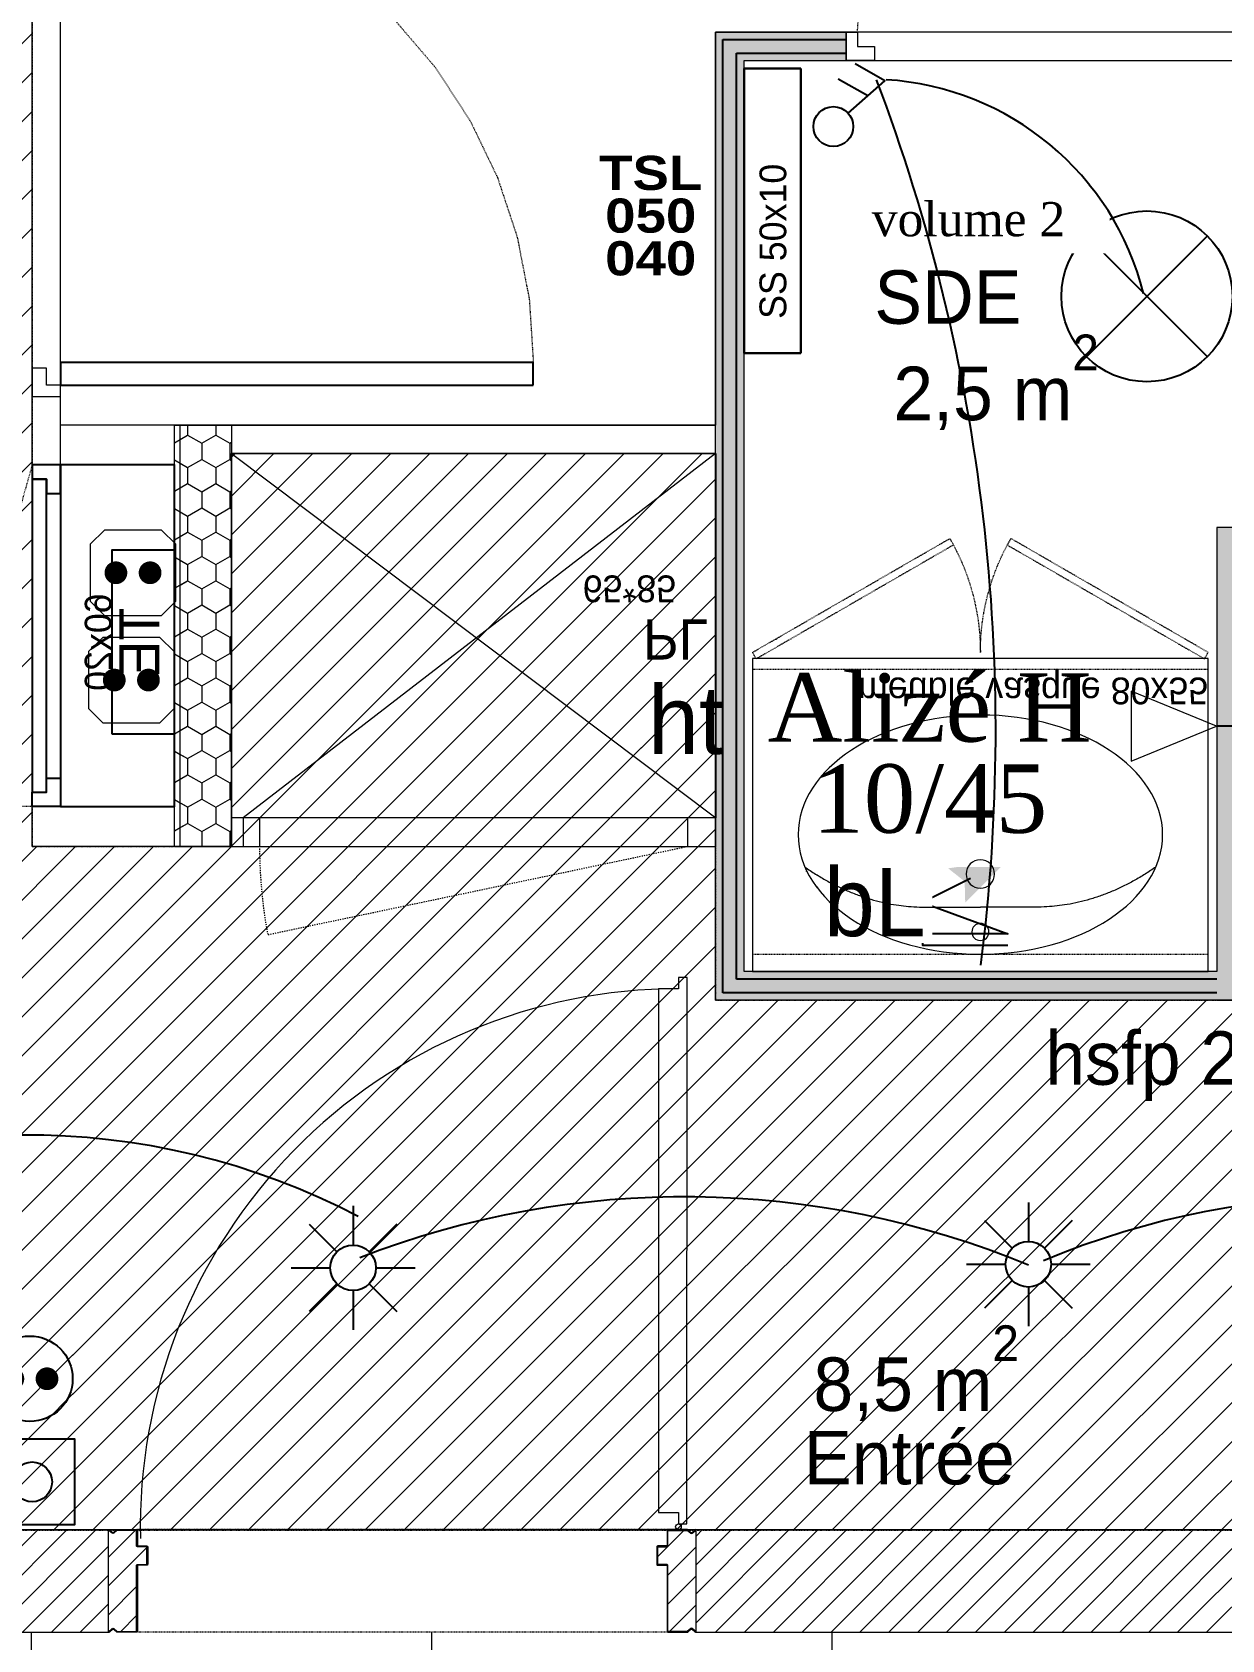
# Model space of a CAD drawing. Header units: centimetres. Extents: x 1724 to 19617, y -6503 to 8072.
# Drawn here: x 6576.3 to 6785.2, y 4278.1 to 4560.5 of the extents above; entities that cross this region are included whole.
import ezdxf

# ---------------------------------------------------------------- set-up
doc = ezdxf.new("R2010")
doc.units = ezdxf.units.CM
for name, pattern in [('Style de ligne -13', [0.147638, 0.098425, -0.049213]), ('Style de ligne -18', [0.164042, 0.054681, -0.109361]), ('Style de ligne -5', [0.20828, 0.069425, -0.138855]), ('VW-01', [0.41656, 0.20828, -0.20828])]:
    doc.linetypes.add(name, pattern=pattern)
for name, color, linetype in [('B aménagement intérieur', 252, 'Continuous'), ('B BATI-équipement-sanitaires', 252, 'Continuous'), ('B Faux plafonds_Hatch', 252, 'Continuous'), ('B Général', 252, 'Continuous'), ('C ANNOTATIONS-prestations', 252, 'Continuous'), ('C ANNOTATIONS-texte', 252, 'Continuous'), ('C ANNOTATIONS-texte surfaces', 252, 'Continuous'), ('D SURFACES-shab', 252, 'Continuous'), ('F REMPLISSAGE-TE', 252, 'Continuous'), ('F REMPLISSAGE-vert clair', 252, 'Continuous'), ('F REMPLISSAGE-vert foncé', 252, 'Continuous'), ('prlm-CHAUFF-CONV', 20, 'Continuous'), ('prlm-ELEC-CFO', 1, 'Continuous'), ('prlm-MOD', 64, 'Continuous'), ('prlm-VMC', 93, 'Continuous')]:
    doc.layers.add(name, color=color, linetype=linetype)
for name, color, linetype, lineweight in [('B GÈnÈral', 7, 'Continuous', 5), ('C ANNOTATIONS-prestations-1', 7, 'Continuous', 5), ('F REMPLISSAGE-TE-1', 7, 'Continuous', 5), ('F REMPLISSAGE-vert clair-1', 7, 'Continuous', 5), ('F REMPLISSAGE-vert foncÈ', 7, 'Continuous', 5)]:
    doc.layers.add(name, color=color, linetype=linetype, lineweight=lineweight)
doc.styles.add('Eurostile', font='Eurosti.TTF')
doc.styles.add('prlm-chauff-rad', font='ariblk.ttf', dxfattribs={"height": 12})
doc.styles.add('prlm-elec-cfo', font='comic.ttf', dxfattribs={"height": 12})
doc.styles.add('prlm-vmc', font='pala.ttf', dxfattribs={"height": 14})
pattern_1 = [(45, (0.0456, -2.938), (2.4253472, -2.6458333), [])]
pattern_2 = [(-90, (-81.019, 107.5736), (2.4602994, -4.2613636), [2.840909, -5.681818]), (30, (-81.019, 107.5736), (2.4602994, 4.2613636), [2.840909, -5.681818]), (-30, (-76.0983, 104.7327), (4.9205988, -9e-09), [2.840909, -5.681818])]
pattern_3 = [(45, (6641.2988, 4288.451), (2.42535, -2.64583), [])]

# ---------------------------------------------------------------- blocks, each defined once
blk = doc.blocks.new('xi.be')
at = {"layer": 'prlm-VMC', "color": 0, "linetype": 'ByBlock', "lineweight": 5, "flags": 128}
blk.add_lwpolyline([(-6.17, -15), (6.17, -15), (0, 0)], close=True, dxfattribs=at)
at = {"layer": 'prlm-VMC', "color": 0, "linetype": 'ByBlock', "lineweight": 5}
blk.add_solid([(0, -1), (5.17, -14), (-5.17, -14), (0, -1)], dxfattribs=at)
blk = doc.blocks.new('xi.BL')
at = {"color": 0, "lineweight": 5}
blk.add_wipeout([(-7.5, -7.5), (7.5, -7.5), (7.5, 7.5), (-7.5, 7.5)], dxfattribs=at).dxf.layer = 'prlm-ELEC-CFO'
at = {"layer": 'prlm-ELEC-CFO', "lineweight": 5}
blk.add_hatch(color=0, dxfattribs=at).paths.add_polyline_path([(-3, 6), (-0.1, 3.7), (0, 0), (7.5, 7.5)])
at = {"layer": 'prlm-ELEC-CFO', "color": 0}
blk.add_lwpolyline([(0.95, 4.23), (-7.5, 0), (7.5, -5.5), (-7.5, -5.5), (-7.5, -7.5), (7.5, -7.5)], dxfattribs=at)
blk = doc.blocks.new('xi.PTCE')
at = {"layer": 'prlm-ELEC-CFO', "color": 0}
for points in [[(-10.61, 10.61), (10.61, -10.61)], [(10.61, 10.61), (-10.61, -10.61)]]:
    blk.add_lwpolyline(points, dxfattribs=at)
at = {"layer": 'prlm-ELEC-CFO', "color": 0, "linetype": 'ByBlock'}
blk.add_circle((0, 0), 15, dxfattribs=at)
blk = doc.blocks.new('xi.DA')
at = {"layer": 'prlm-ELEC-CFO', "color": 0}
for points in [[(0.61, -1.67), (7.04, 4.05), (1.81, 7.01)], [(4.05, 1.39), (-1.17, 4.34)]]:
    blk.add_lwpolyline(points, dxfattribs=at)
blk.add_circle((-2, -4), 3.5, dxfattribs=at)
blk = doc.blocks.new('xi.PCHT')
at = {"color": 0, "lineweight": 5}
blk.add_wipeout([(-7.5, -7.5), (7.5, -7.5), (7.5, 7.5), (-7.5, 7.5)], dxfattribs=at).dxf.layer = 'prlm-ELEC-CFO'
at = {"layer": 'prlm-ELEC-CFO', "color": 0, "linetype": 'ByBlock', "lineweight": 5, "const_width": 2}
for points in [[(-4, 0, 1), (-2, 0, 1)], [(2, 0, 1), (4, 0, 1)]]:
    blk.add_lwpolyline(points, format="xyb", close=True, dxfattribs=at)
at = {"layer": 'prlm-ELEC-CFO', "color": 0, "linetype": 'ByBlock', "lineweight": -2}
blk.add_circle((0, 0), 7.5, dxfattribs=at)
blk = doc.blocks.new('xi.SPOT')
at = {"color": 0, "lineweight": 5}
blk.add_wipeout([(-4, 0), (-2.83, -2.83), (0, -4), (2.83, -2.83), (4, 0), (2.83, 2.83), (0, 4), (-2.83, 2.83)], dxfattribs=at).dxf.layer = 'prlm-ELEC-CFO'
at = {"layer": 'prlm-ELEC-CFO', "color": 0, "linetype": 'ByBlock', "lineweight": -2, "flags": 128}
for points in [[(0, 10.88), (0, 4)], [(-7.69, 7.69), (-2.83, 2.83)], [(7.69, 7.69), (2.83, 2.83)], [(-10.88, 0), (-4, 0)], [(4, 0), (10.88, 0)], [(-2.83, -2.83), (-7.69, -7.69)], [(0, -4), (0, -10.88)], [(2.83, -2.83), (7.69, -7.69)]]:
    blk.add_lwpolyline(points, dxfattribs=at)
at = {"layer": 'prlm-ELEC-CFO', "color": 0, "linetype": 'ByBlock', "lineweight": -2}
blk.add_circle((0, 0), 4, dxfattribs=at)
blk = doc.blocks.new('xi.BP')
at = {"layer": 'prlm-ELEC-CFO', "color": 0, "flags": 128}
blk.add_lwpolyline([(-7.5, -7.5), (7.5, -7.5), (7.5, 7.5), (-7.5, 7.5)], close=True, dxfattribs=at)
at = {"layer": 'prlm-ELEC-CFO', "color": 0}
blk.add_circle((0, 0), 3.5, dxfattribs=at)
blk = doc.blocks.new('xi.PC')
at = {"color": 0, "lineweight": 5}
blk.add_wipeout([(-7.5, -7.5), (7.5, -7.5), (7.5, 7.5), (-7.5, 7.5)], dxfattribs=at).dxf.layer = 'prlm-ELEC-CFO'
at = {"layer": 'prlm-ELEC-CFO', "color": 0, "linetype": 'ByBlock', "lineweight": 5, "const_width": 2}
for points in [[(-4, 0, 1), (-2, 0, 1)], [(2, 0, 1), (4, 0, 1)]]:
    blk.add_lwpolyline(points, format="xyb", close=True, dxfattribs=at)
at = {"layer": 'prlm-ELEC-CFO', "color": 0, "linetype": 'ByBlock', "lineweight": -2}
blk.add_circle((0, 0), 7.5, dxfattribs=at)
blk = doc.blocks.new('xi.PCGTL')
at = {"layer": 'prlm-ELEC-CFO', "color": 0, "lineweight": 0}
blk.add_lwpolyline([(-7.5, -5), (-5, -7.5), (5, -7.5), (7.5, -5), (7.5, 5), (5, 7.5), (-5, 7.5), (-7.5, 5)], close=True, dxfattribs=at)
at = {"layer": 'prlm-ELEC-CFO', "color": 0, "linetype": 'ByBlock', "lineweight": 5, "const_width": 2}
for points in [[(-4, 0, 1), (-2, 0, 1)], [(2, 0, 1), (4, 0, 1)]]:
    blk.add_lwpolyline(points, format="xyb", close=True, dxfattribs=at)
blk = doc.blocks.new('Groupe-47-1')
at = {"layer": 'B Général', "color": 7, "linetype": 'VW-01', "lineweight": 5}
blk.add_line((-295.3, 181.26), (-221.65, 165.77), dxfattribs=at)
at = {"layer": 'B Général', "color": 7, "linetype": 'Continuous', "lineweight": 5}
for p, q in [((-301.73, 96.77), (-216.65, 160.77)), ((-216.72, 96.77), (-299.65, 160.77))]:
    blk.add_line(p, q, dxfattribs=at)
at = {"layer": 'B Général', "color": 7, "linetype": 'Continuous', "lineweight": 5, "flags": 128}
for points in [[(-301.73, 160.77), (-301.73, 165.77), (-296.73, 165.77), (-296.73, 160.77)], [(-221.65, 160.77), (-221.65, 165.77), (-216.65, 165.77), (-216.65, 160.77)], [(-301.73, 160.77), (-301.73, 96.77), (-216.65, 96.77), (-216.65, 160.77)]]:
    blk.add_lwpolyline(points, close=True, dxfattribs=at)
at = {"layer": 'B Général', "color": 252, "linetype": 'Continuous', "lineweight": 5, "true_color": 0x888888, "flags": 128}
blk.add_lwpolyline([(-299.65, 160.77), (-299.65, 165.77), (-216.65, 165.77), (-216.65, 160.77)], close=True, dxfattribs=at)
at = {"layer": 'B Général', "color": 7, "linetype": 'VW-01', "lineweight": 5}
blk.add_arc((-211.73, 165.77), 85, 169.5013, 180, dxfattribs=at)
at = {"layer": 'B Général', "color": 7, "insert": (-229.5, 132.96), "char_height": 7.049, "attachment_point": 1, "line_spacing_factor": 0.895453, "style": 'Eurostile'}
blk.add_mtext('PL', dxfattribs=at)
at = {"layer": 'C ANNOTATIONS-prestations', "insert": (-240.06, 120.5), "char_height": 4.699, "attachment_point": 4, "line_spacing_factor": 0.895453, "style": 'Eurostile'}
blk.add_mtext('65*85', dxfattribs=at)
blk = doc.blocks.new('Groupe-40-1')
at = {"layer": 'B Général', "flags": 128}
for points in [[(-31.46, -5.77), (-31.46, -0.77), (-28.96, -0.77), (-28.96, -3.27), (-26.46, -3.27), (-26.46, -5.77)], [(26.04, -0.77), (26.04, -3.27), (-28.96, -3.27), (-28.96, -0.77)], [(28.54, -5.77), (28.54, -0.77), (26.04, -0.77), (26.04, -3.27), (23.54, -3.27), (23.54, -5.77)]]:
    blk.add_lwpolyline(points, close=True, dxfattribs=at)
blk = doc.blocks.new('TE')
at = {"layer": 'B Général', "color": 7, "linetype": 'Style de ligne -5', "lineweight": 5}
blk.add_line((-31.46, -0.77), (26.39, 15.56), dxfattribs=at)
at = {"layer": 'B Général', "flags": 128}
blk.add_lwpolyline([(28.54, -5.77), (28.54, -25.77), (-31.46, -25.77), (-31.46, -5.77)], close=True, dxfattribs=at)
at = {"layer": 'B Général', "color": 7, "flags": 128}
blk.add_lwpolyline([(15.79, -14.77), (15.79, -25.77), (-16.46, -25.77), (-16.46, -14.77)], close=True, dxfattribs=at)
at = {"layer": 'B Général', "color": 7, "linetype": 'Style de ligne -5', "lineweight": 5}
blk.add_arc((-34.54, -0.77), 63.08, 359.9968, 14.9984, dxfattribs=at)
at = {"layer": 'B Général', "color": 7}
blk.add_blockref('Groupe-40-1', (0, 0), dxfattribs=at)
at = {"layer": 'B Général', "insert": (-0.34, -16.08), "char_height": 7.049, "width": 32.25, "attachment_point": 2, "line_spacing_factor": 0.895453, "style": 'Eurostile'}
blk.add_mtext('TE ', dxfattribs=at)
at = {"layer": 'C ANNOTATIONS-prestations', "insert": (-0.34, -14.77), "char_height": 4.699, "width": 32.25, "attachment_point": 8, "line_spacing_factor": 0.895453, "style": 'Eurostile'}
blk.add_mtext('60x20', dxfattribs=at)
blk = doc.blocks.new('Groupe-41-1')
at = {"layer": 'B Général', "color": 7, "linetype": 'Continuous', "lineweight": 5}
for centre, major_axis, ratio in [((0, -24.07), (32, 0), 0.65625), ((0, -6.97), (1.5, 0), 1), ((0, -17.15), (2.5, 0), 1)]:
    blk.add_ellipse(centre, major_axis=major_axis, ratio=ratio, dxfattribs=at)
for points in [[(-30.82, -18.37), (-20.7, -11.37), (-9.74, -11.32), (-4.71, -11.3), (0, -11.3)], [(30.82, -18.37), (20.7, -11.37), (9.74, -11.32), (4.71, -11.3), (0, -11.3)]]:
    blk.add_open_spline(points, degree=2, knots=[0, 0, 0, 1, 1, 2, 2, 2], dxfattribs=at)
blk.add_open_spline([(-30.45, -17.59), (-30.5, -17.61), (-30.55, -17.64)], degree=2, dxfattribs=at)
blk = doc.blocks.new('meuble vasque 80x60')
at = {"layer": 'B BATI-équipement-sanitaires', "color": 7, "linetype": 'Style de ligne -13', "lineweight": 5, "flags": 128}
for points in [[(-40, -3.07), (40, -3.07), (40, -53.07), (-40, -53.07)], [(-40, -56.07), (-5.36, -76.07), (-4.71, -74.94), (-39.35, -54.94)], [(40, -56.07), (5.36, -76.07), (4.71, -74.94), (39.35, -54.94)]]:
    blk.add_lwpolyline(points, close=True, dxfattribs=at)
at = {"layer": 'B BATI-équipement-sanitaires', "color": 7, "linetype": 'Style de ligne -13', "lineweight": 5}
for centre, start, end in [((-40, -56.07), 330, 0), ((40, -56.07), 180, 210)]:
    blk.add_arc(centre, 40, start, end, dxfattribs=at)
at = {"layer": 'B Général', "lineweight": 5, "flags": 128}
blk.add_lwpolyline([(-40, 0), (40, 0), (40, -55), (-40, -55)], close=True, dxfattribs=at)
at = {"layer": 'B Général', "color": 7}
blk.add_blockref('Groupe-41-1', (0, 0), dxfattribs=at)
at = {"layer": 'C ANNOTATIONS-prestations', "insert": (40, -53.07), "char_height": 4.6991, "width": 80, "attachment_point": 9, "line_spacing_factor": 0.895453, "style": 'Eurostile'}
blk.add_mtext('meuble vasque 80x55', dxfattribs=at)

msp = doc.modelspace()

# ---------------------------------------------------------------- hatches: boundary and pattern name
at = {"layer": 'B GÈnÈral', "linetype": 'Continuous', "lineweight": 5}
h = msp.add_hatch(dxfattribs=at)
h.set_pattern_fill('PSE', angle=-90, style=0, pattern_type=2)
h.set_pattern_definition(pattern_2)
h.paths.add_polyline_path([(6601.308, 4417.451), (6611.308, 4417.451), (6611.308, 4491.452), (6601.308, 4491.452)])
h = msp.add_hatch(dxfattribs=at)
h.set_pattern_fill('50_BETON', style=0, pattern_type=2)
h.set_pattern_definition(pattern_1)
h.paths.add_polyline_path([(5664.672, 4297.451), (5664.672, 4279.451), (6589.699, 4279.451), (6589.699, 4297.451)])
h = msp.add_hatch(dxfattribs=at)
h.set_pattern_fill('50_BETON', style=0, pattern_type=2)
h.set_pattern_definition(pattern_3)
edge = h.paths.add_edge_path()
edge.add_line((6589.699, 4279.5), (6590.363, 4280.078))
edge.add_line((6590.363, 4280.078), (6590.374, 4280.087))
edge.add_arc((6590.505, 4279.936), 0.2, 48.99091, 131.00909, ccw=False)
edge.add_line((6590.636, 4280.087), (6590.646, 4280.078))
edge.add_line((6590.646, 4280.078), (6591.202, 4279.594))
edge.add_line((6591.202, 4279.594), (6591.203, 4279.594))
edge.add_arc((6591.236, 4279.631), 0.05, 228.99091, 270)
edge.add_line((6591.236, 4279.581), (6591.238, 4279.581))
edge.add_line((6591.238, 4279.581), (6594.599, 4279.581))
edge.add_line((6594.599, 4279.581), (6594.605, 4279.581))
edge.add_arc((6594.605, 4279.625), 0.0435, 270, 360)
edge.add_line((6594.649, 4279.625), (6594.649, 4291.147))
edge.add_arc((6594.823, 4291.147), 0.174, 90, 180, ccw=False)
edge.add_line((6594.823, 4291.321), (6594.849, 4291.321))
edge.add_line((6594.849, 4291.321), (6596.399, 4291.321))
edge.add_line((6596.399, 4291.321), (6596.405, 4291.321))
edge.add_arc((6596.405, 4291.364), 0.0435, 270, 360)
edge.add_line((6596.449, 4291.364), (6596.449, 4294.408))
edge.add_arc((6596.405, 4294.408), 0.0435, 0, 90)
edge.add_line((6596.405, 4294.451), (6596.399, 4294.451))
edge.add_line((6596.399, 4294.451), (6594.849, 4294.451))
edge.add_line((6594.849, 4294.451), (6594.823, 4294.451))
edge.add_arc((6594.823, 4294.625), 0.174, 180, 270, ccw=False)
edge.add_line((6594.649, 4294.625), (6594.649, 4297.277))
edge.add_arc((6594.605, 4297.277), 0.0435, 0, 90)
edge.add_line((6594.605, 4297.321), (6594.599, 4297.321))
edge.add_line((6594.599, 4297.321), (6591.238, 4297.321))
edge.add_line((6591.238, 4297.321), (6591.236, 4297.321))
edge.add_arc((6591.236, 4297.271), 0.05, 90, 131.00909)
edge.add_line((6591.203, 4297.308), (6591.202, 4297.308))
edge.add_line((6591.202, 4297.308), (6590.646, 4296.824))
edge.add_line((6590.646, 4296.824), (6590.637, 4296.816))
edge.add_arc((6590.506, 4296.967), 0.2, 233.09668, 311.00909, ccw=False)
edge.add_line((6590.386, 4296.807), (6590.374, 4296.816))
edge.add_line((6590.374, 4296.816), (6589.863, 4297.26))
edge.add_line((6589.863, 4297.26), (6589.863, 4297.26))
edge.add_line((6589.863, 4297.26), (6589.699, 4297.402))
edge.add_line((6589.699, 4297.402), (6589.699, 4279.5))
h = msp.add_hatch(dxfattribs=at)
h.set_pattern_fill('50_BETON', style=0, pattern_type=2)
h.set_pattern_definition(pattern_3)
edge = h.paths.add_edge_path()
edge.add_line((6692.899, 4279.5), (6692.234, 4280.078))
edge.add_line((6692.234, 4280.078), (6692.224, 4280.087))
edge.add_arc((6692.093, 4279.936), 0.2, 48.99091, 131.00909)
edge.add_line((6691.962, 4280.087), (6691.951, 4280.078))
edge.add_line((6691.951, 4280.078), (6691.395, 4279.594))
edge.add_line((6691.395, 4279.594), (6691.395, 4279.594))
edge.add_arc((6691.362, 4279.631), 0.05, 270, 311.00909, ccw=False)
edge.add_line((6691.362, 4279.581), (6691.36, 4279.581))
edge.add_line((6691.36, 4279.581), (6687.999, 4279.581))
edge.add_line((6687.999, 4279.581), (6687.992, 4279.581))
edge.add_arc((6687.992, 4279.625), 0.0435, 180, 270, ccw=False)
edge.add_line((6687.949, 4279.625), (6687.949, 4291.147))
edge.add_arc((6687.775, 4291.147), 0.174, 0, 90)
edge.add_line((6687.775, 4291.321), (6687.749, 4291.321))
edge.add_line((6687.749, 4291.321), (6686.199, 4291.321))
edge.add_line((6686.199, 4291.321), (6686.192, 4291.321))
edge.add_arc((6686.192, 4291.364), 0.0435, 180, 270, ccw=False)
edge.add_line((6686.149, 4291.364), (6686.149, 4294.408))
edge.add_arc((6686.192, 4294.408), 0.0435, 90, 180, ccw=False)
edge.add_line((6686.192, 4294.451), (6686.199, 4294.451))
edge.add_line((6686.199, 4294.451), (6687.749, 4294.451))
edge.add_line((6687.749, 4294.451), (6687.775, 4294.451))
edge.add_arc((6687.775, 4294.625), 0.174, 270, 360)
edge.add_line((6687.949, 4294.625), (6687.949, 4297.277))
edge.add_arc((6687.992, 4297.277), 0.0435, 90, 180, ccw=False)
edge.add_line((6687.992, 4297.321), (6687.999, 4297.321))
edge.add_line((6687.999, 4297.321), (6691.36, 4297.321))
edge.add_line((6691.36, 4297.321), (6691.362, 4297.321))
edge.add_arc((6691.362, 4297.271), 0.05, 48.99091, 90, ccw=False)
edge.add_line((6691.395, 4297.308), (6691.395, 4297.308))
edge.add_line((6691.395, 4297.308), (6691.951, 4296.824))
edge.add_line((6691.951, 4296.824), (6691.961, 4296.816))
edge.add_arc((6692.092, 4296.967), 0.2, 228.99091, 306.90332)
edge.add_line((6692.212, 4296.807), (6692.223, 4296.816))
edge.add_line((6692.223, 4296.816), (6692.735, 4297.26))
edge.add_line((6692.735, 4297.26), (6692.735, 4297.26))
edge.add_line((6692.735, 4297.26), (6692.899, 4297.402))
edge.add_line((6692.899, 4297.402), (6692.899, 4279.5))
h = msp.add_hatch(dxfattribs=at)
h.set_pattern_fill('50_BETON', style=0, pattern_type=2)
h.set_pattern_definition(pattern_1)
h.paths.add_polyline_path([(6692.899, 4297.451), (6692.899, 4279.451), (7614.53, 4279.451), (7614.53, 4297.451)])
at = {"layer": 'F REMPLISSAGE-TE-1', "linetype": 'Continuous', "lineweight": 5}
h = msp.add_hatch(dxfattribs=at)
h.set_pattern_fill('PSE', angle=-90, style=0, pattern_type=2)
h.set_pattern_definition(pattern_2)
h.paths.add_polyline_path([(6602.308, 4417.451), (6601.308, 4417.451), (6601.308, 4491.452), (6602.308, 4491.452)])
h = msp.add_hatch(dxfattribs=at)
h.set_pattern_fill('PSE', angle=-90, style=0, pattern_type=2)
h.set_pattern_definition(pattern_2)
h.paths.add_polyline_path([(6611.308, 4417.451), (6602.308, 4417.451), (6602.308, 4491.452), (6611.308, 4491.452)])

# ---------------------------------------------------------------- linework, layer by layer
at = {"layer": 'B aménagement intérieur', "color": 7, "linetype": 'Style de ligne -13', "lineweight": 5}
for p, q in [((6576.313, 4607.449), (6576.313, 4417.451)), ((6611.308, 4417.451), (6611.307, 4486.452)), ((6611.307, 4486.452), (6696.313, 4486.452)), ((6576.313, 4417.451), (6611.308, 4417.451)), ((6696.313, 4390.451), (6852.934, 4390.451)), ((6928.578, 4297.303), (6456.313, 4297.303))]:
    msp.add_line(p, q, dxfattribs=at)
at = {"layer": 'B GÈnÈral', "color": 9, "linetype": 'Continuous', "true_color": 0xc0dcc0}
for points in [[(6696.313, 4560.451), (6701.313, 4555.451), (6719.226, 4560.451), (6719.226, 4555.451)], [(6784.313, 4473.451), (6852.934, 4473.451), (6793.313, 4464.451), (6843.934, 4464.451)], [(6793.313, 4399.451), (6784.313, 4390.451), (6793.313, 4464.451), (6784.313, 4473.451)], [(6852.934, 4390.451), (6784.313, 4390.451), (6843.934, 4399.451), (6793.313, 4399.451)], [(6701.313, 4395.451), (6784.313, 4395.451), (6696.313, 4390.451), (6784.313, 4390.451)]]:
    msp.add_solid(points, dxfattribs=at)
at = {"layer": 'B Général', "linetype": 'Style de ligne -18', "lineweight": 5}
for p, q in [((6721.226, 4560.451), (6721.954, 4571.285)), ((6640.003, 4562.556), (6647.162, 4554.197)), ((6647.162, 4554.197), (6653.193, 4544.952)), ((6653.193, 4544.952), (6657.995, 4534.98)), ((6657.995, 4534.98), (6661.485, 4524.452)), ((6661.485, 4524.452), (6663.603, 4513.547)), ((6663.603, 4513.547), (6664.313, 4502.452))]:
    msp.add_line(p, q, dxfattribs=at)
at = {"layer": 'B Général', "color": 98, "linetype": 'Continuous', "lineweight": 13, "true_color": 0x004400}
for p, q in [((6696.313, 4560.451), (6719.226, 4560.451)), ((6719.226, 4560.451), (6719.226, 4555.451)), ((6701.313, 4555.451), (6719.226, 4555.451)), ((6784.313, 4395.451), (6701.313, 4395.451)), ((6784.313, 4390.451), (6696.313, 4390.451))]:
    msp.add_line(p, q, dxfattribs=at)
at = {"layer": 'B Général', "color": 7, "linetype": 'Continuous', "lineweight": 5}
for p, q in [((6578.813, 4501.452), (6576.313, 4501.452)), ((6576.313, 4501.452), (6576.313, 4496.452)), ((6578.813, 4498.452), (6578.813, 4501.452)), ((6581.313, 4498.452), (6578.813, 4498.452)), ((6581.313, 4496.452), (6581.313, 4498.452)), ((6576.313, 4496.452), (6581.313, 4496.452)), ((6576.313, 4455.448), (6576.313, 4496.452)), ((6576.313, 4496.452), (6581.313, 4496.452)), ((6581.313, 4491.452), (6581.313, 4496.452)), ((6601.308, 4491.452), (6581.313, 4491.452)), ((6601.308, 4484.452), (6601.308, 4491.452)), ((6611.308, 4491.452), (6696.313, 4491.452)), ((6611.308, 4491.452), (6611.308, 4486.452)), ((6581.313, 4462.448), (6581.313, 4484.452)), ((6601.308, 4484.452), (6581.313, 4484.452)), ((6611.308, 4486.452), (6696.313, 4486.452)), ((6601.308, 4424.451), (6576.313, 4424.451)), ((6576.313, 4417.451), (6576.313, 4424.451)), ((6601.308, 4417.451), (6601.308, 4424.451)), ((6601.308, 4417.451), (6576.313, 4417.451)), ((5664.672, 4297.451), (6589.699, 4297.451)), ((6589.699, 4279.451), (6589.699, 4297.451)), ((6692.899, 4297.451), (7614.53, 4297.451)), ((6692.899, 4279.451), (6692.899, 4297.451)), ((5664.672, 4279.451), (6589.699, 4279.451)), ((6692.899, 4279.451), (7614.53, 4279.451))]:
    msp.add_line(p, q, dxfattribs=at)
at = {"layer": 'B Général'}
for p, q in [((6664.313, 4502.452), (6581.313, 4502.452)), ((6581.313, 4502.452), (6581.313, 4498.452)), ((6664.313, 4498.452), (6664.313, 4502.452)), ((6581.313, 4498.452), (6664.313, 4498.452))]:
    msp.add_line(p, q, dxfattribs=at)
at = {"layer": 'B Général', "color": 7, "linetype": 'Continuous', "lineweight": 13}
for p, q in [((6576.313, 4455.448), (6576.313, 4496.452)), ((6581.313, 4462.448), (6581.313, 4496.452)), ((6601.308, 4491.452), (6611.308, 4491.452)), ((6601.308, 4424.451), (6601.308, 4491.452)), ((6611.308, 4491.452), (6696.313, 4491.452)), ((6611.308, 4417.451), (6611.308, 4486.452)), ((6611.308, 4486.452), (6696.313, 4486.452)), ((6852.934, 4473.451), (6784.313, 4473.451)), ((6784.313, 4473.451), (6784.313, 4395.451)), ((6601.308, 4417.451), (6611.308, 4417.451)), ((6784.313, 4390.451), (6852.934, 4390.451))]:
    msp.add_line(p, q, dxfattribs=at)
at = {"layer": 'B Général', "color": 7, "linetype": 'Continuous', "lineweight": 18}
for p, q in [((5664.672, 4297.451), (6589.699, 4297.451)), ((6692.899, 4297.451), (7614.53, 4297.451)), ((5664.672, 4279.451), (6589.699, 4279.451)), ((6692.899, 4279.451), (7614.53, 4279.451))]:
    msp.add_line(p, q, dxfattribs=at)
at = {"layer": 'B Général', "color": 154, "linetype": 'VW-01', "lineweight": 5}
msp.add_line((6466.304, 4297.452), (6686.304, 4297.452), dxfattribs=at)
at = {"layer": 'B Général', "linetype": 'Style de ligne -13', "lineweight": 5}
for p, q in [((6687.999, 4297.451), (6594.599, 4297.451)), ((6687.999, 4279.451), (6594.599, 4279.451))]:
    msp.add_line(p, q, dxfattribs=at)
at = {"layer": 'B Général', "color": 7, "linetype": 'Continuous', "lineweight": 5, "flags": 128}
for points in [[(6719.226, 4560.451), (6721.226, 4560.451), (6721.226, 4557.951), (6724.226, 4557.951), (6724.226, 4555.451), (6719.226, 4555.451), (6719.226, 4555.451), (6719.226, 4555.451), (6719.226, 4559.737), (6719.226, 4559.737)], [(6686.298, 4300.453), (6689.798, 4300.453), (6689.798, 4298.453), (6691.298, 4298.452), (6691.313, 4394.452), (6689.813, 4394.453), (6689.813, 4392.453), (6686.313, 4392.453)]]:
    msp.add_lwpolyline(points, close=True, dxfattribs=at)
at = {"layer": 'B Général', "linetype": 'Continuous', "lineweight": 5, "flags": 128}
for points in [[(6594.799, 4297.277), (6594.799, 4294.625, 0.4142136), (6594.842, 4294.581), (6594.849, 4294.581), (6596.399, 4294.581), (6596.425, 4294.581, -0.4142136), (6596.599, 4294.408), (6596.599, 4291.364, -0.4142136), (6596.425, 4291.19), (6596.399, 4291.19), (6594.849, 4291.19), (6594.842, 4291.19, 0.4142136), (6594.799, 4291.147), (6594.799, 4279.625, -0.4142136), (6594.625, 4279.451), (6594.599, 4279.451), (6591.238, 4279.451), (6591.23, 4279.451, -0.1808704), (6591.098, 4279.5), (6591.096, 4279.502), (6590.54, 4279.985), (6590.538, 4279.988, 0.3739751), (6590.472, 4279.988), (6590.47, 4279.985), (6589.805, 4279.408), (6589.699, 4279.5), (6590.363, 4280.078), (6590.374, 4280.087, -0.3739751), (6590.636, 4280.087), (6590.646, 4280.078), (6591.202, 4279.594), (6591.203, 4279.594, 0.1808704), (6591.236, 4279.581), (6591.238, 4279.581), (6594.599, 4279.581), (6594.605, 4279.581, 0.4142136), (6594.649, 4279.625), (6594.649, 4291.147, -0.4142136), (6594.823, 4291.321), (6594.849, 4291.321), (6596.399, 4291.321), (6596.405, 4291.321, 0.4142136), (6596.449, 4291.364), (6596.449, 4294.408, 0.4142136), (6596.405, 4294.451), (6596.399, 4294.451), (6594.849, 4294.451), (6594.823, 4294.451, -0.4142136), (6594.649, 4294.625), (6594.649, 4297.277, 0.4142136), (6594.605, 4297.321), (6594.599, 4297.321), (6591.238, 4297.321), (6591.236, 4297.321, 0.1808704), (6591.203, 4297.308), (6591.202, 4297.308), (6590.646, 4296.824), (6590.637, 4296.816, -0.3536885), (6590.386, 4296.807), (6590.374, 4296.816), (6589.863, 4297.26), (6589.863, 4297.26), (6589.699, 4297.402), (6589.805, 4297.494), (6590.42, 4296.96, 0.3855556), (6590.532, 4296.914), (6590.54, 4296.917), (6591.096, 4297.4), (6591.098, 4297.402, -0.1808704), (6591.23, 4297.451), (6591.238, 4297.451), (6594.599, 4297.451), (6594.625, 4297.451, -0.4142136)], [(6687.799, 4297.277), (6687.799, 4294.625, -0.4142136), (6687.755, 4294.581), (6687.749, 4294.581), (6686.199, 4294.581), (6686.173, 4294.581, 0.4142136), (6685.999, 4294.408), (6685.999, 4291.364, 0.4142136), (6686.173, 4291.19), (6686.199, 4291.19), (6687.749, 4291.19), (6687.755, 4291.19, -0.4142136), (6687.799, 4291.147), (6687.799, 4279.625, 0.4142136), (6687.973, 4279.451), (6687.999, 4279.451), (6691.36, 4279.451), (6691.368, 4279.451, 0.1808704), (6691.499, 4279.5), (6691.501, 4279.502), (6692.057, 4279.985), (6692.06, 4279.988, -0.3739751), (6692.126, 4279.988), (6692.128, 4279.985), (6692.793, 4279.408), (6692.899, 4279.5), (6692.234, 4280.078), (6692.224, 4280.087, 0.3739751), (6691.962, 4280.087), (6691.951, 4280.078), (6691.395, 4279.594), (6691.395, 4279.594, -0.1808704), (6691.362, 4279.581), (6691.36, 4279.581), (6687.999, 4279.581), (6687.992, 4279.581, -0.4142136), (6687.949, 4279.625), (6687.949, 4291.147, 0.4142136), (6687.775, 4291.321), (6687.749, 4291.321), (6686.199, 4291.321), (6686.192, 4291.321, -0.4142136), (6686.149, 4291.364), (6686.149, 4294.408, -0.4142136), (6686.192, 4294.451), (6686.199, 4294.451), (6687.749, 4294.451), (6687.775, 4294.451, 0.4142136), (6687.949, 4294.625), (6687.949, 4297.277, -0.4142136), (6687.992, 4297.321), (6687.999, 4297.321), (6691.36, 4297.321), (6691.362, 4297.321, -0.1808704), (6691.395, 4297.308), (6691.395, 4297.308), (6691.951, 4296.824), (6691.961, 4296.816, 0.3536885), (6692.212, 4296.807), (6692.223, 4296.816), (6692.735, 4297.26), (6692.735, 4297.26), (6692.899, 4297.402), (6692.793, 4297.494), (6692.178, 4296.96, -0.3855556), (6692.065, 4296.914), (6692.057, 4296.917), (6691.501, 4297.4), (6691.499, 4297.402, 0.1808704), (6691.368, 4297.451), (6691.36, 4297.451), (6687.999, 4297.451), (6687.973, 4297.451, 0.4142136)]]:
    msp.add_lwpolyline(points, format="xyb", close=True, dxfattribs=at)
at = {"layer": 'B Général', "linetype": 'Continuous', "lineweight": 5}
msp.add_circle((6689.799, 4297.951), 0.5, dxfattribs=at)
at = {"layer": 'D SURFACES-shab', "lineweight": 18}
for p, q in [((6581.313, 4491.452), (6581.313, 4880.451)), ((6576.315, 4417.451), (6576.31, 4607.45)), ((6928.578, 4560.451), (6696.313, 4560.451)), ((6701.313, 4555.451), (6928.578, 4555.451)), ((6696.313, 4491.452), (6581.313, 4491.452)), ((6696.316, 4486.452), (6611.304, 4486.452)), ((6611.304, 4486.452), (6611.306, 4417.451)), ((6928.578, 4473.451), (6784.313, 4473.451)), ((6784.313, 4473.451), (6784.313, 4395.451)), ((6611.306, 4417.451), (6576.315, 4417.451)), ((6784.313, 4395.451), (6701.313, 4395.451)), ((6852.824, 4390.451), (6696.313, 4390.451)), ((6456.313, 4297.451), (6928.468, 4297.451))]:
    msp.add_line(p, q, dxfattribs=at)
at = {"layer": 'F REMPLISSAGE-TE', "color": 7, "linetype": 'Continuous', "lineweight": 5}
msp.add_line((6602.308, 4417.451), (6602.308, 4491.452), dxfattribs=at)
at = {"layer": 'F REMPLISSAGE-vert clair'}
for p, q in [((6697.613, 4559.151), (6719.226, 4559.151)), ((6700.013, 4556.751), (6719.226, 4556.751)), ((6784.313, 4394.151), (6700.013, 4394.151)), ((6784.313, 4391.751), (6697.613, 4391.751))]:
    msp.add_line(p, q, dxfattribs=at)
at = {"layer": 'F REMPLISSAGE-vert clair-1', "color": 9, "linetype": 'Continuous', "true_color": 0xc0dcc0}
for points in [[(6700.013, 4556.751), (6697.613, 4559.151), (6719.226, 4556.751), (6719.226, 4559.151)], [(6700.013, 4394.151), (6784.313, 4394.151), (6697.613, 4391.751), (6784.313, 4391.751)]]:
    msp.add_solid(points, dxfattribs=at)
at = {"layer": 'F REMPLISSAGE-vert foncÈ', "color": 54, "linetype": 'Continuous', "true_color": 0x99aa00}
for points in [[(6697.613, 4559.151), (6696.313, 4560.451), (6719.226, 4559.151), (6719.226, 4560.451)], [(6701.313, 4555.451), (6700.013, 4556.751), (6719.226, 4555.451), (6719.226, 4556.751)], [(6784.313, 4473.451), (6852.934, 4473.451), (6786.113, 4471.651), (6851.134, 4471.651)], [(6786.113, 4392.251), (6784.313, 4390.451), (6786.113, 4471.651), (6784.313, 4473.451)], [(6701.313, 4395.451), (6784.313, 4395.451), (6700.013, 4394.151), (6784.313, 4394.151)], [(6697.613, 4391.751), (6784.313, 4391.751), (6696.313, 4390.451), (6784.313, 4390.451)], [(6852.934, 4390.451), (6784.313, 4390.451), (6851.134, 4392.251), (6786.113, 4392.251)]]:
    msp.add_solid(points, dxfattribs=at)
at = {"layer": 'F REMPLISSAGE-vert foncé', "color": 98, "linetype": 'Continuous', "lineweight": 13, "true_color": 0x004400}
for p, q in [((6696.313, 4560.451), (6719.226, 4560.451)), ((6701.313, 4555.451), (6719.226, 4555.451)), ((6784.313, 4395.451), (6701.313, 4395.451)), ((6784.313, 4390.451), (6696.313, 4390.451))]:
    msp.add_line(p, q, dxfattribs=at)
at = {"layer": 'F REMPLISSAGE-vert foncé'}
for p, q in [((6697.613, 4559.151), (6719.226, 4559.151)), ((6700.013, 4556.751), (6719.226, 4556.751)), ((6784.313, 4394.151), (6700.013, 4394.151)), ((6784.313, 4391.751), (6697.613, 4391.751))]:
    msp.add_line(p, q, dxfattribs=at)
at = {"layer": 'F REMPLISSAGE-vert foncé', "color": 7, "linetype": 'Continuous', "lineweight": 13}
for p, q in [((6852.934, 4473.451), (6784.313, 4473.451)), ((6784.313, 4473.451), (6784.313, 4395.451)), ((6784.313, 4390.451), (6852.934, 4390.451))]:
    msp.add_line(p, q, dxfattribs=at)
at = {"layer": 'prlm-ELEC-CFO', "lineweight": 30}
for p, q in [((6711.313, 4554.051), (6701.313, 4554.051)), ((6711.313, 4504.051), (6711.313, 4554.051)), ((6701.313, 4504.051), (6711.313, 4504.051))]:
    msp.add_line(p, q, dxfattribs=at)
at = {"layer": 'prlm-VMC'}
msp.add_lwpolyline([(6816.919, 4438.564), (6784.268, 4438.564)], dxfattribs=at)

# ---------------------------------------------------------------- block references
at = {"layer": 'B Général', "color": 7, "extrusion": (0, 0, -1), "zscale": -1, "rotation": 270}
msp.add_blockref('TE', (-6575.542, 4452.988), dxfattribs=at)
at = {"layer": 'prlm-ELEC-CFO'}
for name, p in [('xi.DA', (6718.996, 4547.869)), ('xi.PTCE', (6772.057, 4514.05)), ('xi.PCGTL', (6594.02, 4465.505)), ('xi.PCGTL', (6593.73, 4446.661)), ('xi.PCHT', (6709.733, 4435.965)), ('xi.BL', (6740.155, 4407.596)), ('xi.SPOT', (6632.665, 4343.432)), ('xi.SPOT', (6751.237, 4344.053)), ('xi.PC', (6575.919, 4323.95)), ('xi.BP', (6576.303, 4305.835))]:
    msp.add_blockref(name, p, dxfattribs=at)
at = {"layer": 'prlm-VMC', "rotation": 270}
msp.add_blockref('xi.be', (6784.268, 4438.564), dxfattribs=at)

# ---------------------------------------------------------------- texts
at = {"layer": 'C ANNOTATIONS-prestations', "insert": (6754.21, 4384.976), "char_height": 9.3982, "width": 140.26552, "attachment_point": 1, "line_spacing_factor": 0.895453, "style": 'Eurostile'}
msp.add_mtext('hsfp 220', dxfattribs=at)
at = {"layer": 'C ANNOTATIONS-texte', "char_height": 9.3982, "line_spacing_factor": 0.895453, "style": 'Eurostile'}
for s, insert, attachment_point in [('SDE', (6737.108, 4509.092), 8), ('Entrée', (6730.347, 4314.798), 2)]:
    msp.add_mtext(s, dxfattribs=dict(at, insert=insert, attachment_point=attachment_point))
at = {"layer": 'C ANNOTATIONS-texte surfaces', "insert": (6745.578, 4507.343), "char_height": 9.39822, "attachment_point": 2, "line_spacing_factor": 0.895453, "style": 'Eurostile'}
msp.add_mtext('2,5 m{\\H0.6667x;\\S2^ ;}', dxfattribs=at)
at = {"layer": 'prlm-CHAUFF-CONV', "lineweight": 20, "insert": (6684.926, 4528.192), "char_height": 6, "width": 32.8236, "attachment_point": 5, "line_spacing_factor": 0.75, "style": 'prlm-chauff-rad', "bg_fill": 3, "box_fill_scale": 1.1, "bg_fill_color": 256, "bg_fill_transparency": 0}
msp.add_mtext('TSL\\P050\\P040', dxfattribs=at)
at = {"layer": 'prlm-ELEC-CFO', "lineweight": 30, "insert": (6708.798, 4510.091), "char_height": 4.6991, "width": 50, "attachment_point": 7, "rotation": 90, "line_spacing_factor": 0.895453, "style": 'Eurostile'}
msp.add_mtext('SS 50x10', dxfattribs=at)
at = {"layer": 'prlm-ELEC-CFO', "lineweight": 20, "insert": (6691.164, 4439.599), "char_height": 12, "attachment_point": 5, "line_spacing_factor": 0.8, "style": 'prlm-elec-cfo', "bg_fill": 3, "box_fill_scale": 1.1, "bg_fill_color": 256, "bg_fill_transparency": 0}
msp.add_mtext('ht', dxfattribs=at)

# ---------------------------------------------------------------- next in the draw order: linework, layer by layer
at = {"layer": 'B aménagement intérieur', "color": 7, "linetype": 'Style de ligne -13', "lineweight": 5}
msp.add_line((6696.313, 4486.452), (6696.313, 4390.451), dxfattribs=at)
at = {"layer": 'B Général', "color": 98, "linetype": 'Continuous', "lineweight": 13, "true_color": 0x004400}
for p, q in [((6696.313, 4491.452), (6696.313, 4560.451)), ((6696.313, 4390.451), (6696.313, 4486.452))]:
    msp.add_line(p, q, dxfattribs=at)
at = {"layer": 'B Général', "color": 7, "linetype": 'Continuous', "lineweight": 5}
msp.add_arc((6689.799, 4297.951), 94.5, 90, 181.23226, dxfattribs=at)
at = {"layer": 'D SURFACES-shab', "lineweight": 18}
for p, q in [((6696.313, 4560.451), (6696.313, 4491.452)), ((6696.313, 4390.451), (6696.316, 4486.452))]:
    msp.add_line(p, q, dxfattribs=at)
at = {"layer": 'F REMPLISSAGE-vert foncé', "color": 98, "linetype": 'Continuous', "lineweight": 13, "true_color": 0x004400}
msp.add_line((6696.313, 4390.451), (6696.313, 4560.451), dxfattribs=at)
at = {"layer": 'prlm-ELEC-CFO', "lineweight": 30}
msp.add_line((6701.313, 4554.051), (6701.313, 4504.051), dxfattribs=at)
at = {"layer": 'prlm-ELEC-CFO'}
for centre, radius, start, end in [((6575.418, 4241.307), 125.442, 62.38578, 118.37208), ((6690.943, 4198.514), 157.394, 67.45946, 111.27944), ((6810.463, 4209.623), 146.416, 66.23506, 112.7335)]:
    msp.add_arc(centre, radius, start, end, dxfattribs=at)

# ---------------------------------------------------------------- next in the draw order: block references
at = {"layer": 'B Général', "color": 7, "extrusion": (0, 0, -1), "zscale": -1, "rotation": 180}
msp.add_blockref('Groupe-47-1', (-6913.033, 4583.221), dxfattribs=at)

# ---------------------------------------------------------------- next in the draw order: texts
at = {"layer": 'C ANNOTATIONS-texte surfaces', "insert": (6731.541, 4316.548), "char_height": 9.39822, "attachment_point": 8, "line_spacing_factor": 0.895453, "style": 'Eurostile'}
msp.add_mtext('8,5 m{\\H0.6667x;\\S2^ ;}', dxfattribs=at)
at = {"layer": 'prlm-ELEC-CFO', "lineweight": 20, "insert": (6724.273, 4407.596), "char_height": 12, "attachment_point": 5, "line_spacing_factor": 0.8, "style": 'prlm-elec-cfo', "bg_fill": 3, "box_fill_scale": 1.1, "bg_fill_color": 256, "bg_fill_transparency": 0}
msp.add_mtext('bL', dxfattribs=at)
at = {"layer": 'prlm-MOD', "insert": (6740.737, 4527.562), "char_height": 6, "width": 43.59452, "attachment_point": 5, "line_spacing_factor": 0.8, "style": 'prlm-vmc', "bg_fill": 2}
msp.add_mtext('volume 2', dxfattribs=at)

# ---------------------------------------------------------------- next in the draw order: linework, layer by layer
at = {"layer": 'prlm-ELEC-CFO'}
msp.add_arc((6723.176, 4502.379), 49.817, 14.14222, 86.46068, dxfattribs=at)

# ---------------------------------------------------------------- next in the draw order: texts
at = {"layer": 'prlm-VMC', "ltscale": 25, "insert": (6733.921, 4433.758), "char_height": 12, "width": 58.61474, "attachment_point": 5, "line_spacing_factor": 0.8, "style": 'prlm-vmc', "bg_fill": 2}
msp.add_mtext('Alizé H\\P10/45', dxfattribs=at)

# ---------------------------------------------------------------- next in the draw order: hatches: boundary and pattern name
at = {"layer": 'B Faux plafonds_Hatch', "linetype": 'Continuous', "lineweight": 5, "true_color": 0xaaaaaa}
h = msp.add_hatch(dxfattribs=at)
h.set_pattern_fill('F_P__SOFFITE', color=253, style=0, pattern_type=2)
h.set_pattern_definition([(45, (0, 0.2205), (-3.5277778, 3.3072917), [])])
h.paths.add_polyline_path([(6928.578, 4371.124), (6928.578, 4297.303), (6456.313, 4297.303), (6456.313, 4607.45), (6576.31, 4607.45), (6576.313, 4607.449), (6576.313, 4417.451), (6611.308, 4417.451), (6611.307, 4486.452), (6696.313, 4486.452), (6696.313, 4390.451), (6852.934, 4390.451), (6852.824, 4468.451), (6928.578, 4468.451), (6928.687, 4371.124)])
at = {"layer": 'C ANNOTATIONS-prestations-1', "linetype": 'Continuous', "lineweight": 9, "true_color": 0x989898}
h = msp.add_hatch(dxfattribs=at)
h.set_pattern_fill('DALETTES TERRASSE 50X50', color=252, scale=1.406016, style=0, pattern_type=2)
h.set_pattern_definition([(0, (4678.046, 4149.45), (4e-15, -70.3008), []), (270, (4678.046, 4149.45), (70.3008, 0), [])])
h.paths.add_polyline_path([(5175.064, 2609.351), (5175.076, 3514.451), (5185.098, 3514.451), (5185.087, 4149.451), (7612.53, 4149.451), (7612.53, 4279.451), (5150.087, 4279.451), (5150.087, 4684.951), (5020.01, 4685.039), (5020.01, 4327.451), (4835.01, 4327.451), (4835.01, 4214.95), (4875.884, 4156.927), (4911.686, 4097.061), (4942.417, 4035.352), (4968.077, 3971.801), (4988.667, 3906.408), (5004.185, 3839.172), (5014.632, 3770.094), (5020.008, 3699.174), (5020.008, 3425.401), (4986.156, 3334.878), (4944.546, 3240.451), (4343.119, 3240.451), (4343.119, 3192.545), (4272.488, 3192.545), (4272.488, 3240.451), (3830.996, 3240.451), (3830.995, 2607.579), (4677.01, 2608.695), (4677.01, 2660.465), (4743.01, 2660.465), (4743.01, 2608.782)])

# ---------------------------------------------------------------- next in the draw order: linework, layer by layer
at = {"layer": 'B GÈnÈral', "color": 9, "linetype": 'Continuous', "true_color": 0xc0dcc0}
msp.add_solid([(6696.313, 4560.451), (6701.313, 4555.451), (6696.313, 4390.451), (6701.313, 4395.451)], dxfattribs=at)
at = {"layer": 'B Général', "color": 98, "linetype": 'Continuous', "lineweight": 13, "true_color": 0x004400}
msp.add_line((6701.313, 4395.451), (6701.313, 4555.451), dxfattribs=at)
at = {"layer": 'D SURFACES-shab', "lineweight": 18}
msp.add_line((6701.313, 4395.451), (6701.313, 4555.451), dxfattribs=at)
at = {"layer": 'F REMPLISSAGE-vert clair'}
for p, q in [((6697.613, 4391.751), (6697.613, 4559.151)), ((6700.013, 4394.151), (6700.013, 4556.751))]:
    msp.add_line(p, q, dxfattribs=at)
at = {"layer": 'F REMPLISSAGE-vert clair-1', "color": 9, "linetype": 'Continuous', "true_color": 0xc0dcc0}
msp.add_solid([(6697.613, 4559.151), (6700.013, 4556.751), (6697.613, 4391.751), (6700.013, 4394.151)], dxfattribs=at)
at = {"layer": 'F REMPLISSAGE-vert foncÈ', "color": 54, "linetype": 'Continuous', "true_color": 0x99aa00}
for points in [[(6696.313, 4560.451), (6697.613, 4559.151), (6696.313, 4390.451), (6697.613, 4391.751)], [(6700.013, 4556.751), (6701.313, 4555.451), (6700.013, 4394.151), (6701.313, 4395.451)]]:
    msp.add_solid(points, dxfattribs=at)
at = {"layer": 'F REMPLISSAGE-vert foncé'}
for p, q in [((6697.613, 4391.751), (6697.613, 4559.151)), ((6700.013, 4394.151), (6700.013, 4556.751))]:
    msp.add_line(p, q, dxfattribs=at)
at = {"layer": 'F REMPLISSAGE-vert foncé', "color": 98, "linetype": 'Continuous', "lineweight": 13, "true_color": 0x004400}
msp.add_line((6701.313, 4395.451), (6701.313, 4555.451), dxfattribs=at)
at = {"layer": 'prlm-ELEC-CFO'}
msp.add_arc((6422.219, 4437.701), 323.287, 352.69294, 20.72389, dxfattribs=at)

# ---------------------------------------------------------------- next in the draw order: block references
at = {"layer": 'B Général', "color": 7, "extrusion": (0, 0, -1), "zscale": -1, "rotation": 180}
msp.add_blockref('meuble vasque 80x60', (-6742.813, 4395.451), dxfattribs=at)

doc.saveas('drawing.dxf')
